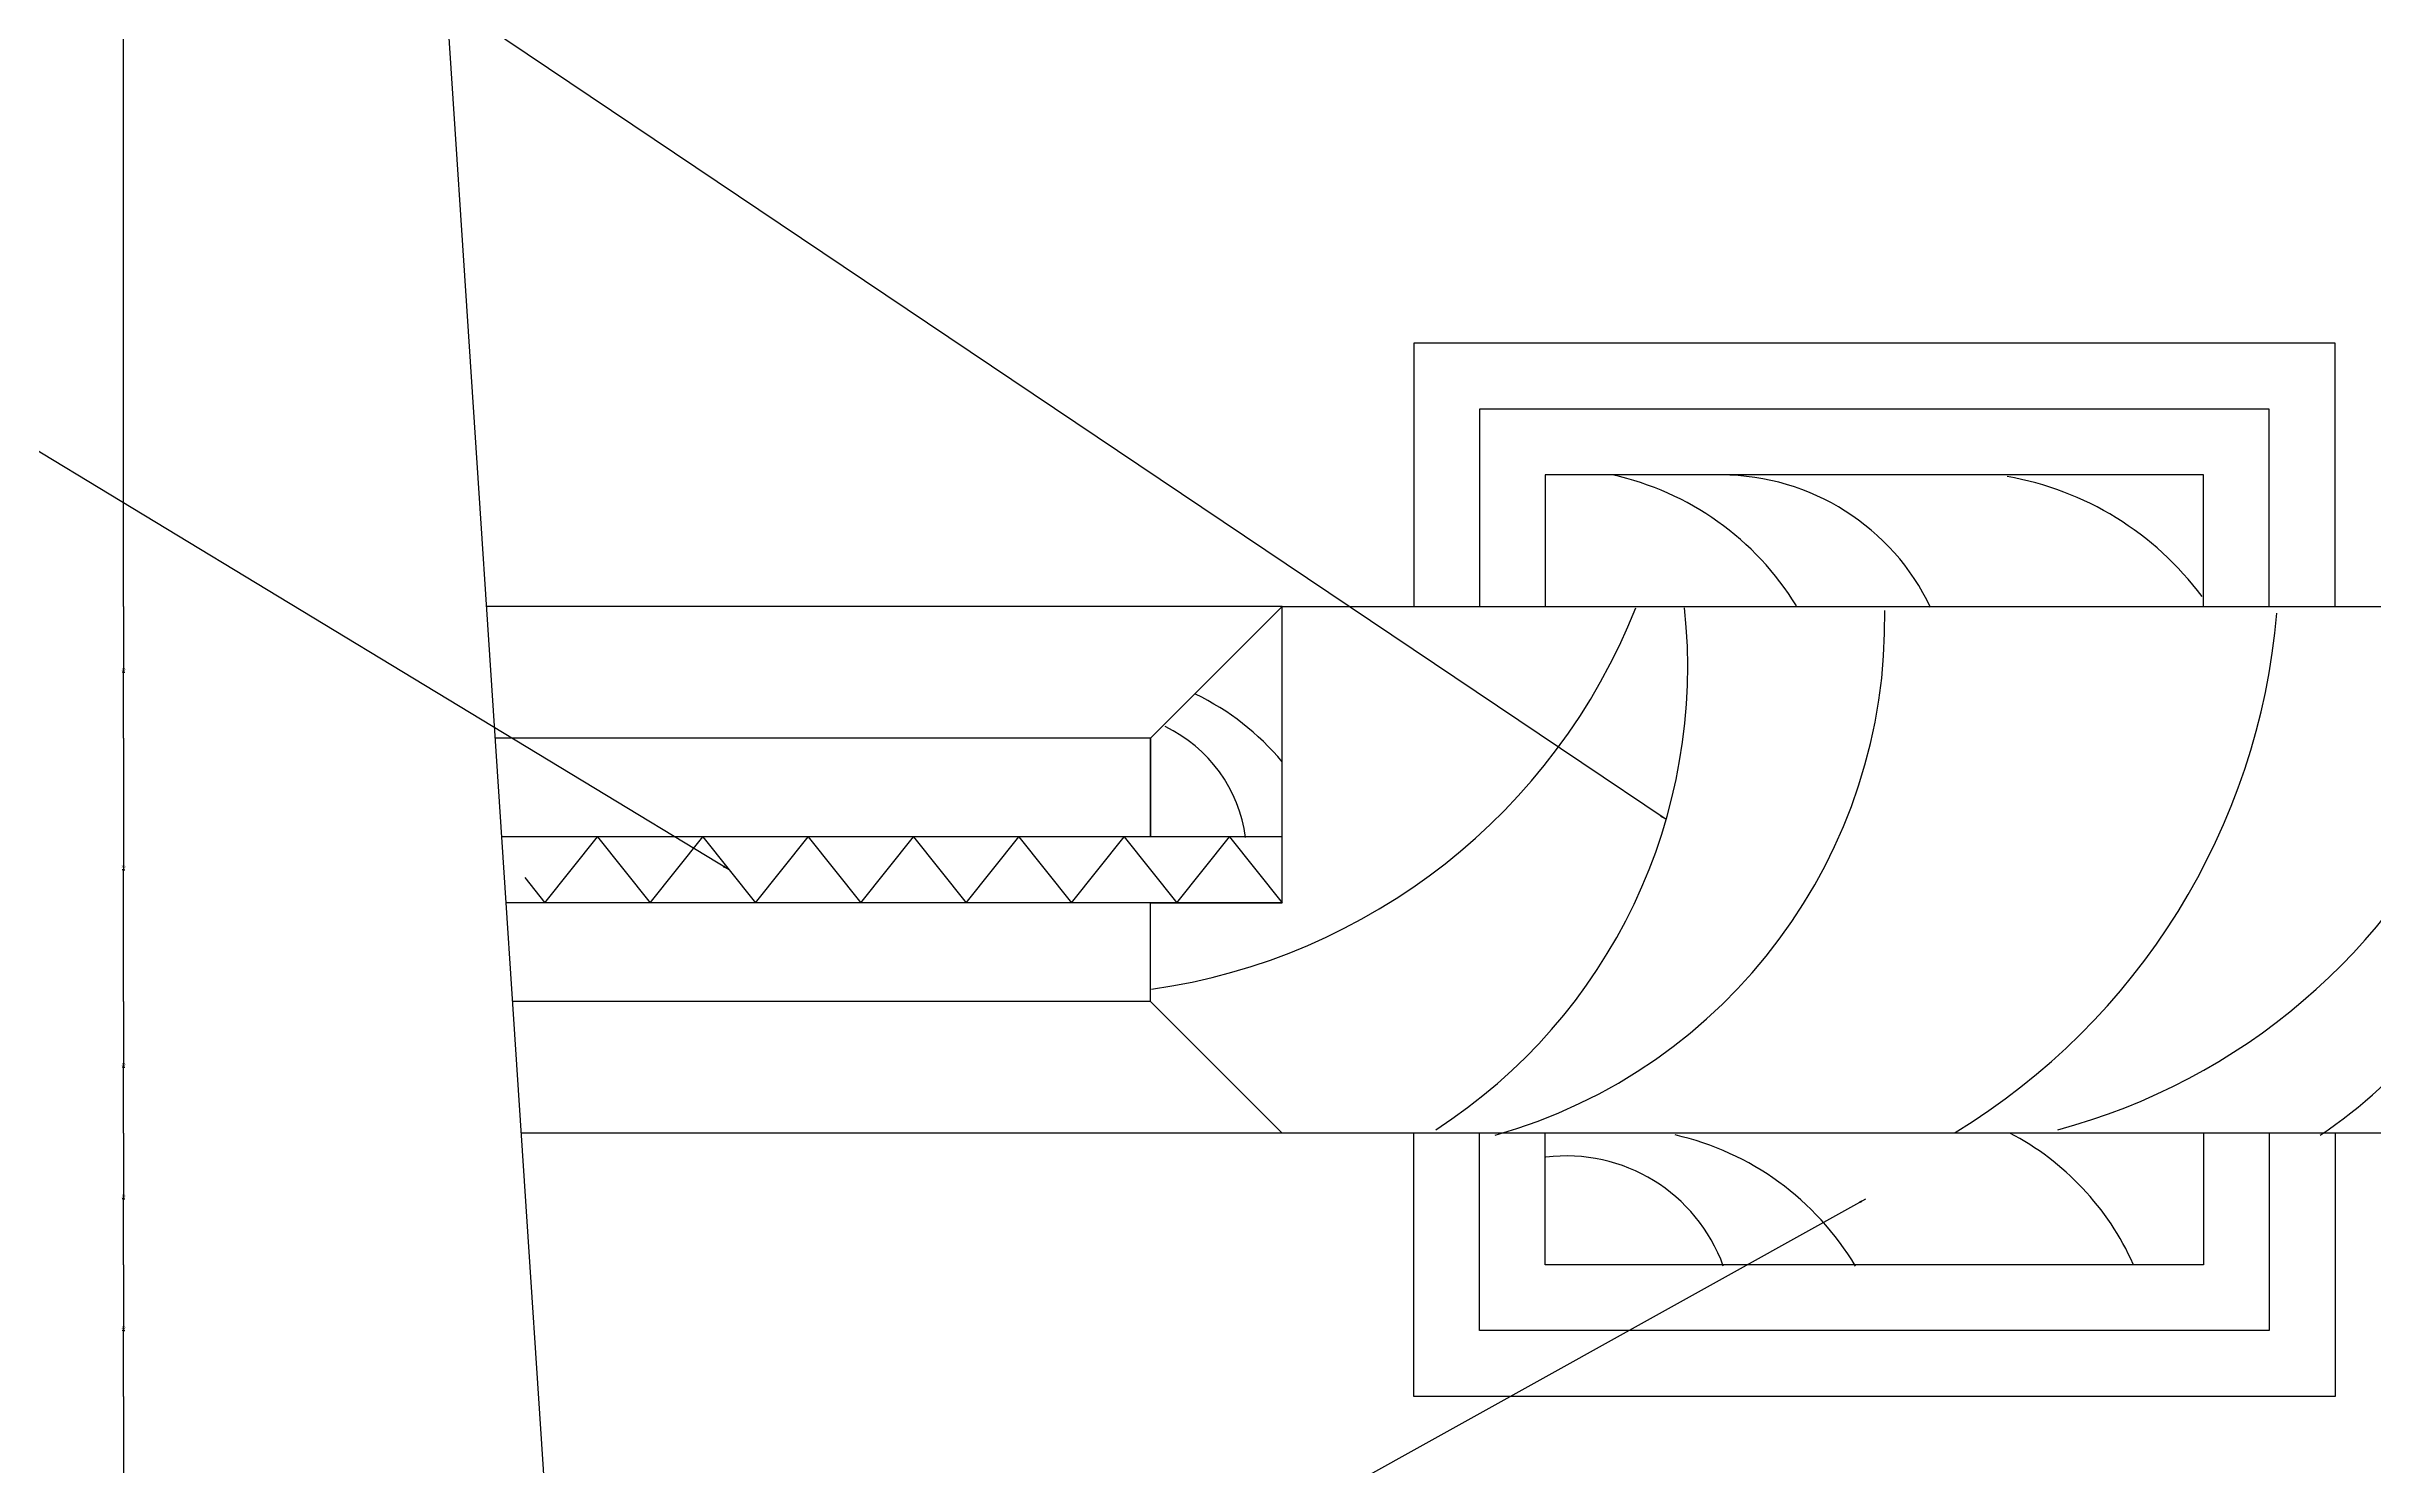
# Model space of a CAD drawing. Header units: metres. Extents: x 278 to 5235, y 197 to 7080.
# Drawn here: x 1377 to 2260, y 1248 to 1787 of the extents above; entities that cross this region are included whole.
import ezdxf

# ---------------------------------------------------------------- set-up
doc = ezdxf.new("R2010")
doc.units = ezdxf.units.M
for name, color, linetype in [('4', 4, 'Continuous'), ('7', 7, 'Continuous'), ('BH', 3, 'Continuous'), ('DIM', 3, 'Continuous')]:
    doc.layers.add(name, color=color, linetype=linetype)
doc.dimstyles.get("Standard").update_dxf_attribs({"dimtxt": 2.5, "dimasz": 2.5, "dimexe": 1.25, "dimexo": 0.625, "dimtad": 1, "dimcen": 2.5, "dimazin": 3, "dimtfac": 1, "dimtmove": 0, "dimatfit": 3})

# ---------------------------------------------------------------- blocks, each defined once
blk = doc.blocks.new('*D4')
for p, q in [((1405.81, 2074.21), (1405.81, 1824.21)), ((1405.56, 1824.21), (1405.31, 1824.21)), ((1405.81, 1574.21), (1405.81, 1824.21)), ((1405.81, 1824.21), (1405.81, 1824.21)), ((1406.06, 1824.21), (1406.31, 1824.21))]:
    blk.add_line(p, q)
at = {"layer": 'Defpoints'}
for p in [(1405.81, 2074.21), (1405.81, 1824.21), (1405.81, 1574.21)]:
    blk.add_point(p, dxfattribs=at)
at = {"layer": 'DIM', "insert": (1405.81, 1825.335), "char_height": 1, "attachment_point": 5}
blk.add_mtext('100', dxfattribs=at)
blk = doc.blocks.new('*D6')
for p, q in [((1405.81, 1274.21), (1405.81, 1074.21)), ((1405.56, 1074.21), (1405.31, 1074.21)), ((1405.81, 874.21), (1405.81, 1074.21)), ((1405.81, 1074.21), (1405.81, 1074.21)), ((1406.06, 1074.21), (1406.31, 1074.21))]:
    blk.add_line(p, q)
at = {"layer": 'Defpoints'}
for p in [(1405.81, 1274.21), (1405.81, 1074.21), (1405.81, 874.21)]:
    blk.add_point(p, dxfattribs=at)
at = {"layer": 'DIM', "insert": (1405.81, 1075.335), "char_height": 1, "attachment_point": 5}
blk.add_mtext('80', dxfattribs=at)
blk = doc.blocks.new('*D9')
for p, q in [((1405.81, 1374.21), (1405.81, 1349.21)), ((1405.56, 1349.21), (1405.31, 1349.21)), ((1405.81, 1324.21), (1405.81, 1349.21)), ((1405.81, 1349.21), (1405.81, 1349.21)), ((1406.06, 1349.21), (1406.31, 1349.21))]:
    blk.add_line(p, q)
at = {"layer": 'Defpoints'}
for p in [(1405.81, 1374.21), (1405.81, 1349.21), (1405.81, 1324.21)]:
    blk.add_point(p, dxfattribs=at)
at = {"layer": 'DIM', "insert": (1405.81, 1350.335), "char_height": 1, "attachment_point": 5}
blk.add_mtext('10', dxfattribs=at)
blk = doc.blocks.new('*D10')
for p, q in [((1405.81, 1524.21), (1405.81, 1474.21)), ((1405.56, 1474.21), (1405.31, 1474.21)), ((1405.81, 1424.21), (1405.81, 1474.21)), ((1405.81, 1474.21), (1405.81, 1474.21)), ((1406.06, 1474.21), (1406.31, 1474.21))]:
    blk.add_line(p, q)
at = {"layer": 'Defpoints'}
for p in [(1405.81, 1524.21), (1405.81, 1474.21), (1405.81, 1424.21)]:
    blk.add_point(p, dxfattribs=at)
at = {"layer": 'DIM', "insert": (1405.81, 1475.335), "char_height": 1, "attachment_point": 5}
blk.add_mtext('20', dxfattribs=at)
blk = doc.blocks.new('*D11')
for p, q in [((1405.81, 1324.21), (1405.81, 1299.21)), ((1405.56, 1299.21), (1405.31, 1299.21)), ((1405.81, 1274.21), (1405.81, 1299.21)), ((1405.81, 1299.21), (1405.81, 1299.21)), ((1406.06, 1299.21), (1406.31, 1299.21))]:
    blk.add_line(p, q)
at = {"layer": 'Defpoints'}
for p in [(1405.81, 1324.21), (1405.81, 1299.21), (1405.81, 1274.21)]:
    blk.add_point(p, dxfattribs=at)
at = {"layer": 'DIM', "insert": (1405.81, 1300.335), "char_height": 1, "attachment_point": 5}
blk.add_mtext('10', dxfattribs=at)
blk = doc.blocks.new('*D12')
for p, q in [((1405.81, 1424.21), (1405.81, 1399.21)), ((1405.56, 1399.21), (1405.31, 1399.21)), ((1405.81, 1374.21), (1405.81, 1399.21)), ((1405.81, 1399.21), (1405.81, 1399.21)), ((1406.06, 1399.21), (1406.31, 1399.21))]:
    blk.add_line(p, q)
at = {"layer": 'Defpoints'}
for p in [(1405.81, 1424.21), (1405.81, 1399.21), (1405.81, 1374.21)]:
    blk.add_point(p, dxfattribs=at)
at = {"layer": 'DIM', "insert": (1405.81, 1400.335), "char_height": 1, "attachment_point": 5}
blk.add_mtext('10', dxfattribs=at)
blk = doc.blocks.new('*D13')
for p, q in [((1405.81, 1574.21), (1405.81, 1549.21)), ((1405.56, 1549.21), (1405.31, 1549.21)), ((1405.81, 1524.21), (1405.81, 1549.21)), ((1405.81, 1549.21), (1405.81, 1549.21)), ((1406.06, 1549.21), (1406.31, 1549.21))]:
    blk.add_line(p, q)
at = {"layer": 'Defpoints'}
for p in [(1405.81, 1574.21), (1405.81, 1549.21), (1405.81, 1524.21)]:
    blk.add_point(p, dxfattribs=at)
at = {"layer": 'DIM', "insert": (1405.81, 1550.335), "char_height": 1, "attachment_point": 5}
blk.add_mtext('10', dxfattribs=at)

msp = doc.modelspace()

# ---------------------------------------------------------------- linework, layer by layer
at = {"layer": '4'}
for p, q in [((1845.91, 1574.21), (1543.74, 1574.21)), ((1845.91, 1486.71), (1845.91, 1574.21)), ((1845.91, 1374.21), (1556.94, 1374.21))]:
    msp.add_line(p, q, dxfattribs=at)
for points in [[(2245.91, 1574.21), (2245.91, 1674.21), (1895.91, 1674.21), (1895.91, 1574.21)], [(2195.91, 1574.21), (2195.91, 1624.21), (1945.91, 1624.21), (1945.91, 1574.21)], [(1795.91, 1524.21), (1795.91, 1486.71), (1795.91, 1524.21), (1845.91, 1574.21), (2295.91, 1574.21), (2345.91, 1524.21), (2345.91, 1486.71), (2295.91, 1486.71), (2295.91, 1461.71), (2345.91, 1461.71), (2345.91, 1424.21), (2295.91, 1374.21), (1845.91, 1374.21), (1795.91, 1424.21), (1795.91, 1461.71), (1845.91, 1461.71), (1845.91, 1486.71), (1795.91, 1486.71)], [(2245.91, 1374.21), (2245.91, 1274.21), (1895.91, 1274.21), (1895.91, 1374.21)], [(2195.91, 1374.21), (2195.91, 1324.21), (1945.91, 1324.21), (1945.91, 1374.21)]]:
    msp.add_lwpolyline(points, dxfattribs=at)
at = {"layer": '7'}
for p, q in [((1795.91, 1524.21), (1547.04, 1524.21)), ((1845.91, 1486.71), (1549.52, 1486.71)), ((1845.91, 1461.71), (1551.17, 1461.71)), ((1795.91, 1424.21), (1553.64, 1424.21))]:
    msp.add_line(p, q, dxfattribs=at)
for points in [[(2220.91, 1574.21), (2220.91, 1649.21), (1920.91, 1649.21), (1920.91, 1574.21)], [(2220.91, 1374.21), (2220.91, 1299.21), (1920.91, 1299.21), (1920.91, 1374.21)]]:
    msp.add_lwpolyline(points, dxfattribs=at)
at = {"layer": 'BH'}
msp.add_lwpolyline([(1558.24, 1471.29), (1565.91, 1461.71), (1585.91, 1486.71), (1605.91, 1461.71), (1625.91, 1486.71), (1645.91, 1461.71), (1665.91, 1486.71), (1685.91, 1461.71), (1705.91, 1486.71), (1725.91, 1461.71), (1745.91, 1486.71), (1765.91, 1461.71), (1785.91, 1486.71), (1805.91, 1461.71), (1825.91, 1486.71), (1845.91, 1461.71)], dxfattribs=at)
for centre, radius, start, end in [((1947.8, 1517.01), 109.74, 31.56, 77.58), ((2012.61, 1535.98), 88.2, 25.42, 89.83), ((2101.32, 1508.19), 117.11, 36.59, 80.18), ((1763.79, 1659.48), 232.88, 278.04, 338.38), ((1790.84, 1551.23), 209.15, 302.84, 6.16), ((1871.69, 1568.97), 203.16, 285.76, 1.04), ((1968.46, 1593.49), 256.27, 301.28, 355.11), ((1770.23, 1452.16), 98.53, 39.77, 64.23), ((1777.86, 1479.31), 54.67, 7.54, 64.4), ((2079.12, 1605.5), 238.08, 284.96, 336.08), ((2132.8, 1533.15), 192.49, 303.93, 337.9), ((1971.43, 1268.77), 107.39, 30.76, 77.21), ((2074.15, 1281.88), 104.16, 24.11, 62.45), ((1953.86, 1302.1), 63.45, 19.9, 97.02)]:
    msp.add_arc(centre, radius, start, end, dxfattribs=at)
at = {"layer": 'DIM'}
msp.add_line((1607.92, 601.51), (1492.5, 2350.91), dxfattribs=at)

# ---------------------------------------------------------------- dimensions: what is measured, and where the dimension line sits
for base, p1, p2, text, picture, middle in [((1405.81, 1824.21), (1405.81, 2074.21), (1405.81, 1574.21), '100', '*D4', (1405.81, 1825.335)), ((1405.81, 1549.21), (1405.81, 1574.21), (1405.81, 1524.21), '10', '*D13', (1405.81, 1550.335)), ((1405.81, 1474.21), (1405.81, 1524.21), (1405.81, 1424.21), '20', '*D10', (1405.81, 1475.335)), ((1405.81, 1399.21), (1405.81, 1424.21), (1405.81, 1374.21), '10', '*D12', (1405.81, 1400.335)), ((1405.81, 1349.21), (1405.81, 1374.21), (1405.81, 1324.21), '10', '*D9', (1405.81, 1350.335)), ((1405.81, 1299.21), (1405.81, 1324.21), (1405.81, 1274.21), '10', '*D11', (1405.81, 1300.335)), ((1405.81, 1074.21), (1405.81, 1274.21), (1405.81, 874.21), '80', '*D6', (1405.81, 1075.335))]:
    dim = msp.add_linear_dim(base=base, p1=p1, p2=p2, text=text, dimstyle='Standard', dxfattribs=at)
    dim.commit()
    dim.dimension.update_dxf_attribs({"geometry": picture, "text_midpoint": middle})

# ---------------------------------------------------------------- leaders
for points in [[(1991.8, 1493.29), (1132.48, 2070.8)], [(1635.91, 1474.21), (1135.18, 1777.46)], [(2067.57, 1349.18), (1115.99, 820.42)]]:
    msp.add_leader(points, dimstyle='Standard', dxfattribs=at)

doc.saveas('drawing.dxf')
